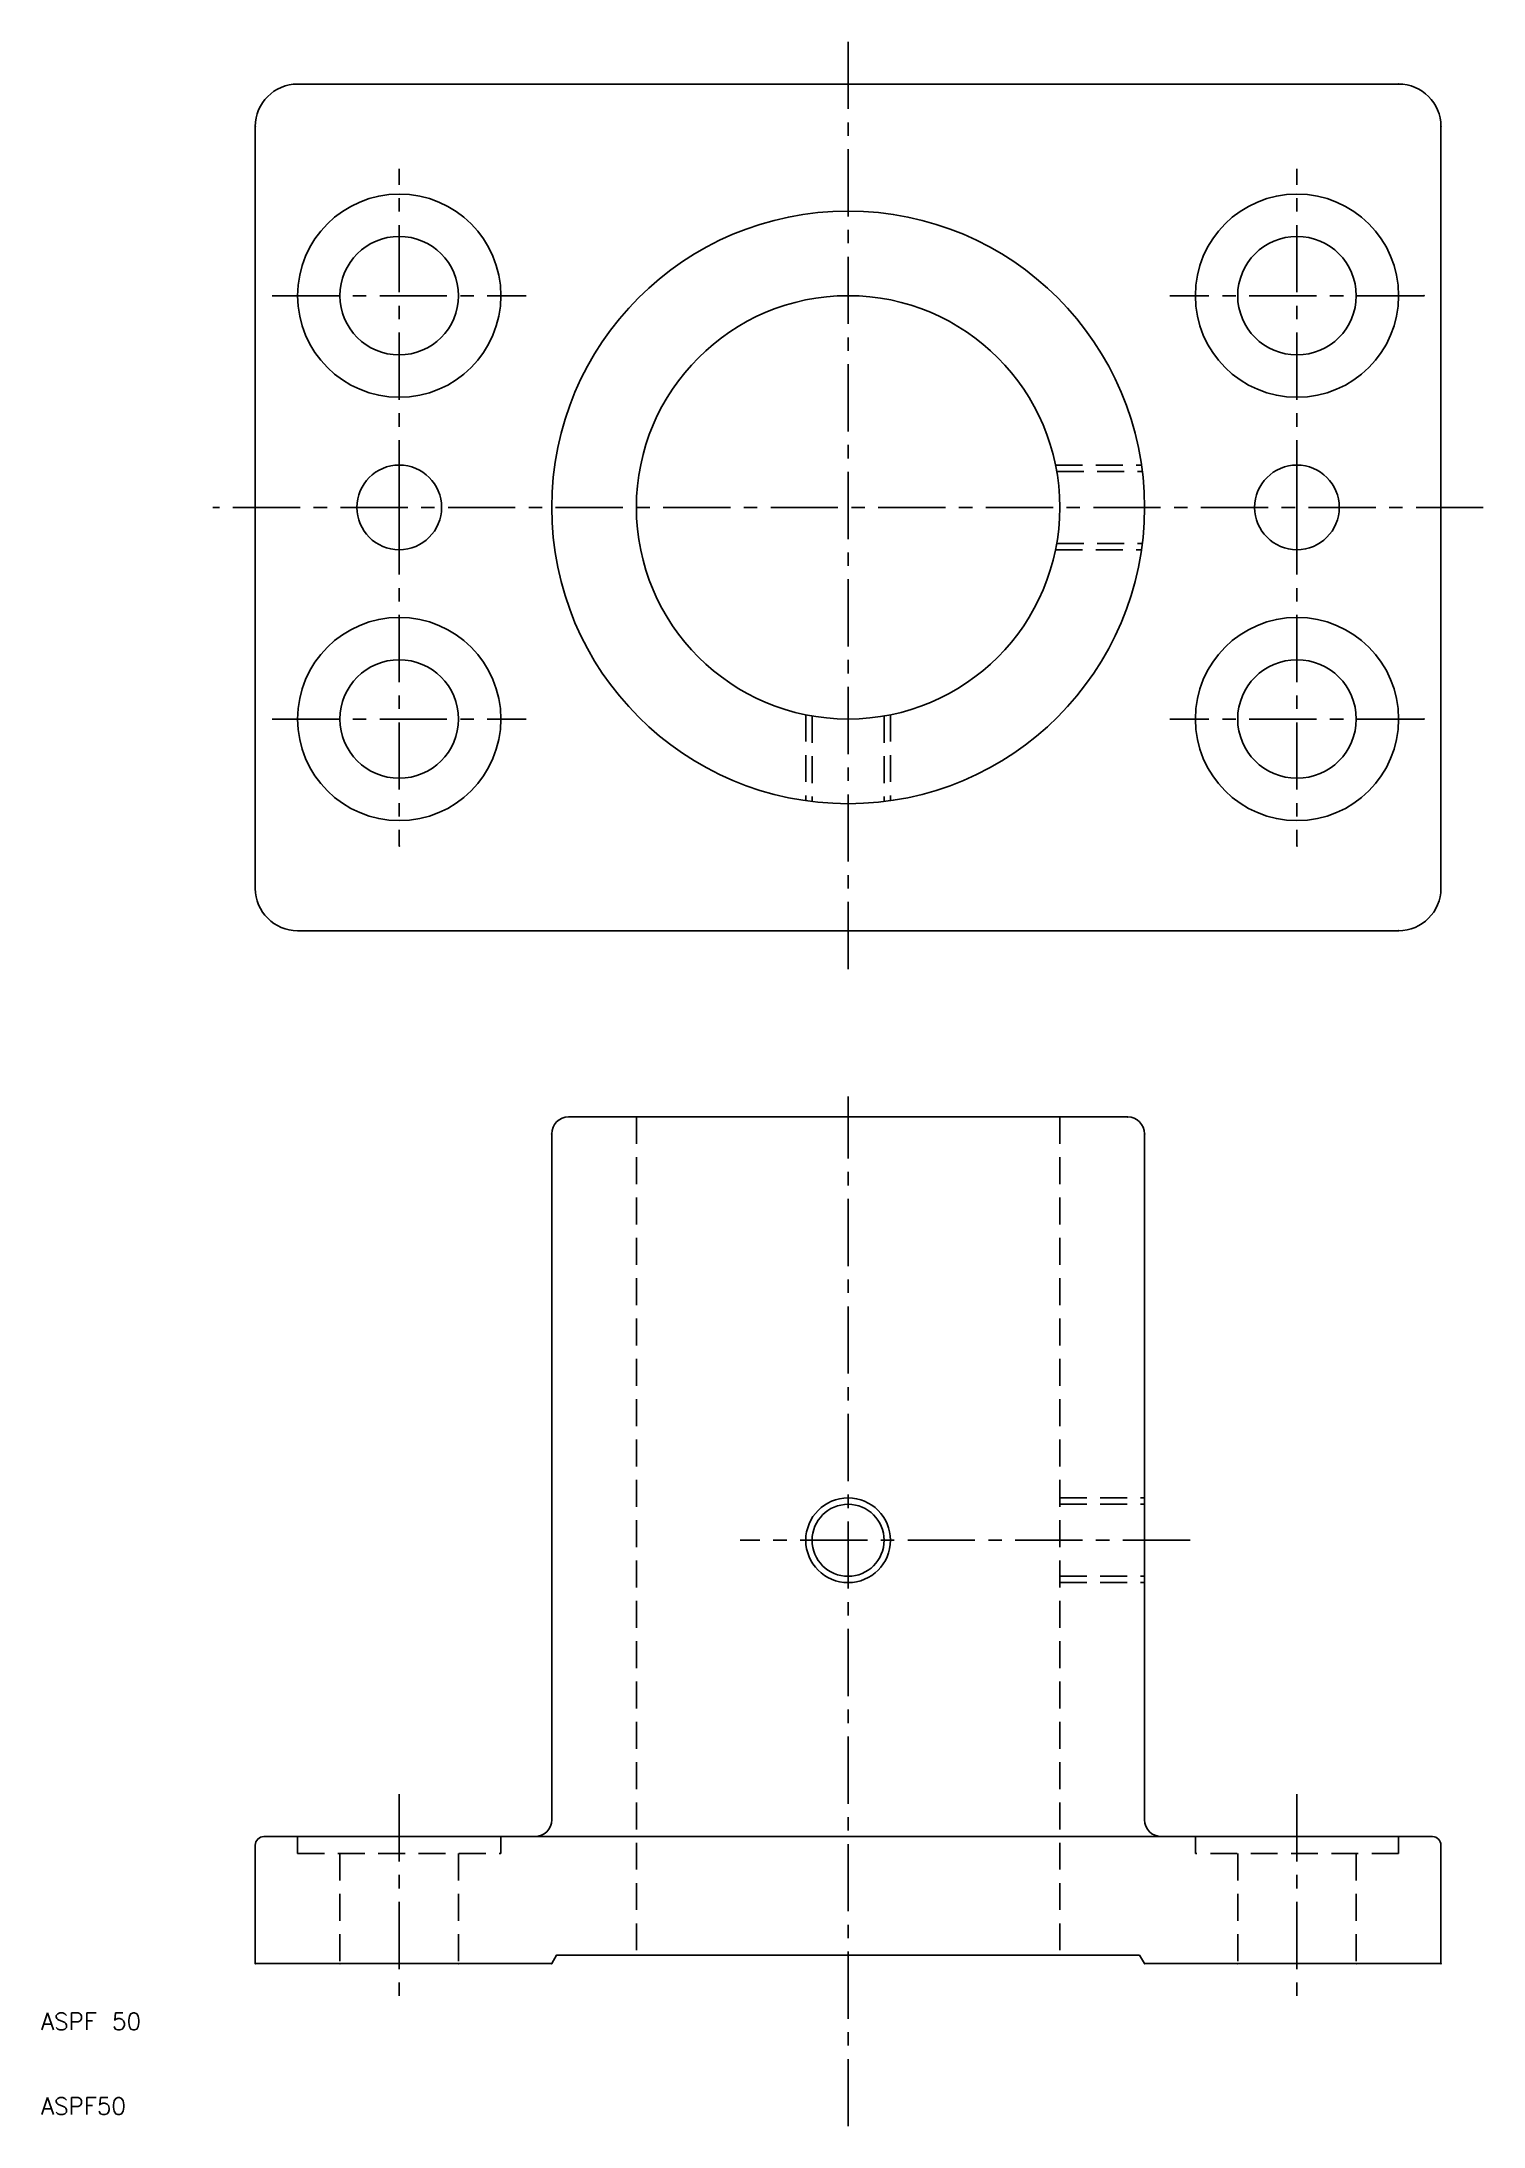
# Model space of a CAD drawing. Extents: x -45 to 125, y -10 to 236.
import ezdxf

# ---------------------------------------------------------------- set-up
doc = ezdxf.new("R2010")
doc.units = 0
doc.header["$LTSCALE"] = 0.25
doc.linetypes.add('CENTER', pattern=[50.8, 31.75, -6.35, 6.35, -6.35])
doc.linetypes.add('DASHED', pattern=[19.05, 12.7, -6.35])
doc.layers.get('0').update_dxf_attribs({"linetype": 'CONTINUOUS'})
doc.layers.add('CENTER', color=1, linetype='CENTER')
doc.styles.get("Standard").update_dxf_attribs({"font": 'txt.shx', "bigfont": 'extfont.shx'})

msp = doc.modelspace()

# ---------------------------------------------------------------- linework, layer by layer
for p, q in [((115, 231), (-15, 231)), ((-20, 226), (-20, 136)), ((120, 226), (120, 136)), ((115, 131), (-15, 131)), ((17, 109), (83, 109)), ((15, 107), (15, 26)), ((85, 107), (85, 26)), ((-20, 23), (-20, 9)), ((-19, 24), (13, 24)), ((13, 24), (87, 24)), ((87, 24), (119, 24)), ((120, 23), (120, 9)), ((15, 9), (15.58, 10)), ((15.58, 10), (84.42, 10)), ((84.42, 10), (85, 9)), ((-20, 9), (15, 9)), ((85, 9), (120, 9))]:
    msp.add_line(p, q)
at = {"color": 3, "linetype": 'DASHED'}
for p, q in [((74.49, 186), (84.64, 186)), ((74.64, 185.25), (84.74, 185.25)), ((74.49, 176), (84.64, 176)), ((74.64, 176.75), (84.74, 176.75)), ((45, 156.51), (45, 146.36)), ((45.75, 156.36), (45.75, 146.26)), ((54.25, 156.36), (54.25, 146.26)), ((55, 156.51), (55, 146.36)), ((25, 109), (25, 10)), ((75, 109), (75, 10)), ((75, 64), (85, 64)), ((75, 63.25), (85, 63.25)), ((75, 54.75), (85, 54.75)), ((75, 54), (85, 54)), ((-15, 24), (-15, 22)), ((9, 24), (9, 22)), ((91, 24), (91, 22)), ((115, 24), (115, 22)), ((-15, 22), (9, 22)), ((-10, 22), (-10, 9)), ((4, 22), (4, 9)), ((115, 22), (91, 22)), ((96, 22), (96, 9)), ((110, 22), (110, 9))]:
    msp.add_line(p, q, dxfattribs=at)
for centre, radius in [((-3, 206), 12), ((103, 206), 12), ((50, 181), 35), ((-3, 206), 7), ((103, 206), 7), ((50, 181), 25), ((-3, 181), 5), ((103, 181), 5), ((-3, 156), 12), ((103, 156), 12), ((-3, 156), 7), ((103, 156), 7), ((50, 59), 4.25)]:
    msp.add_circle(centre, radius)
at = {"color": 3}
msp.add_circle((50, 59), 5, dxfattribs=at)
for centre, radius, start, end in [((-15, 226), 5, 90, 180), ((115, 226), 5, 0, 90), ((-15, 136), 5, 180, 270), ((115, 136), 5, 270, 0), ((17, 107), 2, 90, 180), ((83, 107), 2, 0, 90), ((13, 26), 2, 270, 0), ((87, 26), 2, 180, 270), ((-19, 23), 1, 90, 180), ((119, 23), 1, 0, 90)]:
    msp.add_arc(centre, radius, start, end)
for p in [(115, 231), (-20, 226), (120, 226), (118, 206), (118, 156), (-3, 141), (103, 141), (115, 131), (83, 109), (15, 107), (85, 107), (15.58, 10), (-20, 9), (-20, 9), (15, 9), (85, 9), (120, 9), (120, 9)]:
    msp.add_point(p)
at = {"color": 3, "linetype": 'DASHED'}
for p in [(-15, 24), (-15, 24), (9, 24), (91, 24), (115, 24), (115, 24), (-10, 9), (4, 9), (96, 9), (110, 9)]:
    msp.add_point(p, dxfattribs=at)
at = {"layer": 'CENTER', "color": 1, "linetype": 'CENTER'}
for p, q in [((50, 236), (50, 126)), ((-3, 181), (-3, 221)), ((103, 181), (103, 221)), ((-18, 206), (12, 206)), ((118, 206), (88, 206)), ((125, 181), (-25, 181)), ((-3, 181), (-3, 141)), ((103, 181), (103, 141)), ((-18, 156), (12, 156)), ((118, 156), (88, 156)), ((50, -10.21), (50, 111.4)), ((90.37, 59), (37.26, 59)), ((-3, 29), (-3, 4)), ((103, 29), (103, 4))]:
    msp.add_line(p, q, dxfattribs=at)

# ---------------------------------------------------------------- texts
for s, p in [('ASPF 50', (-45.3, 1.18)), ('ASPF50', (-45.3, -8.82))]:
    msp.add_text(s, height=2).set_placement(p)

doc.saveas('drawing.dxf')
